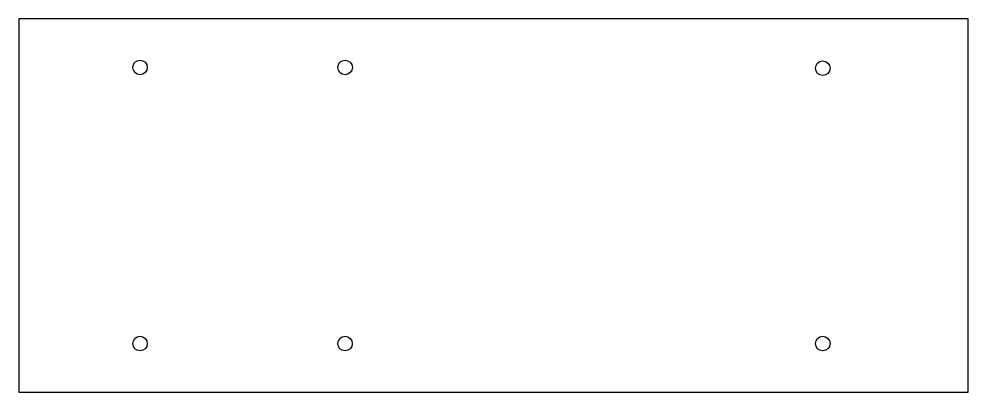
# Model space of a CAD drawing. Header units: millimetres. Extents: x -98 to 98, y -38 to 39.
import ezdxf

# ---------------------------------------------------------------- set-up
doc = ezdxf.new("R2010")
doc.units = ezdxf.units.MM
doc.layers.get('0').update_dxf_attribs({"linetype": 'CONTINUOUS'})

msp = doc.modelspace()

# ---------------------------------------------------------------- linework, layer by layer
msp.add_lwpolyline([(98, -38.5), (98, 38.5), (-98, 38.5), (-98, -38.5)], close=True)
for centre in [(-73, 28.5), (-30.65, 28.5), (68, 28.33), (-73, -28.5), (-30.66, -28.5), (68, -28.5)]:
    msp.add_circle(centre, 1.5)

doc.saveas('drawing.dxf')
